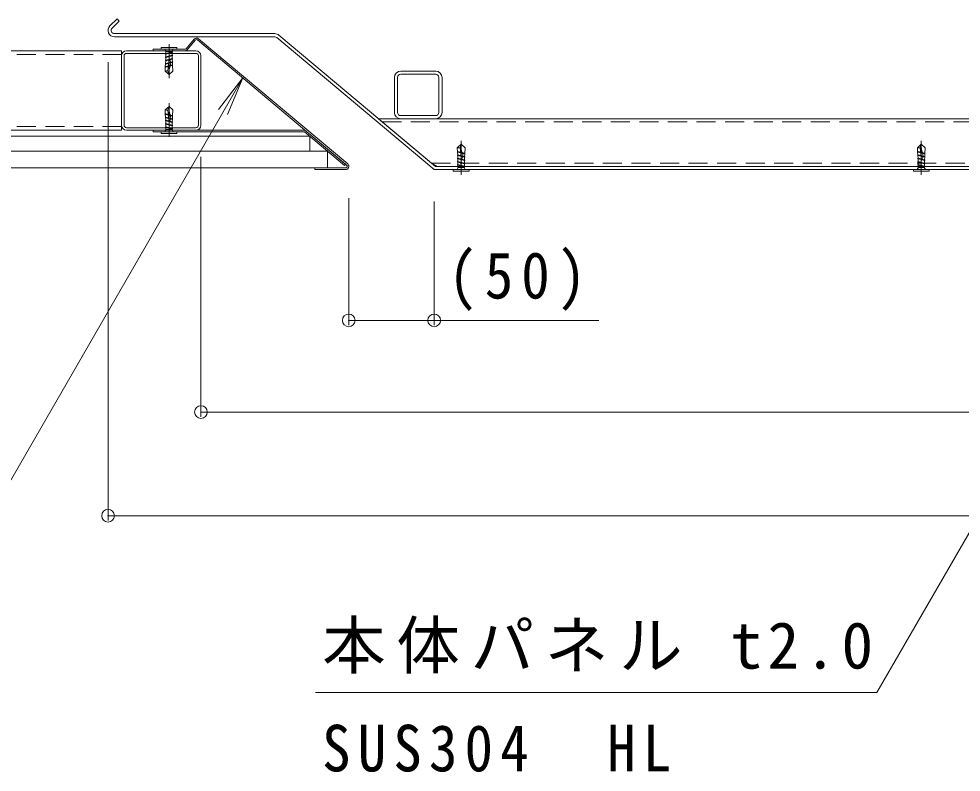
# Model space of a CAD drawing. Units: millimetres on the paper, enlarged 40 times, with parts at other scales. Extents: x -9407 to 10868, y -7770 to 7471.
# Drawn here: x -3139 to -763, y 476 to 2374 of the extents above; entities that cross this region are included whole.
import ezdxf

# ---------------------------------------------------------------- set-up
doc = ezdxf.new("R2010")
doc.units = ezdxf.units.MM
doc.header["$LTSCALE"] = 40
doc.header["$PDMODE"] = 32
doc.header["$PDSIZE"] = 32
doc.linetypes.add('CHAIN1', pattern=[8, 5, -1, 1, -1])
doc.linetypes.add('DASHED1', pattern=[1.8, 1.2, -0.6])
for name, color, linetype, lineweight in [('1-0_通り芯', 2, 'Continuous', 9), ('1-2_本体（蓋）', 3, 'Continuous', 9), ('1-3_受枠', 7, 'Continuous', 9), ('1-4_寸法', 7, 'Continuous', 9), ('1-5_文字', 7, 'Continuous', 9), ('1-7', 4, 'Continuous', 9), ('1-8', 6, 'Continuous', 5), ('1-A', 6, 'Continuous', 5)]:
    doc.layers.add(name, color=color, linetype=linetype, lineweight=lineweight)
doc.styles.add('ＭＳ ゴシック', font='')
doc.styles.get('ＭＳ ゴシック').set_extended_font_data('MS Gothic')

msp = doc.modelspace()

# ---------------------------------------------------------------- linework, layer by layer
at = {"layer": '1-0_通り芯', "color": 7}
for p, q in [((-2799.93, 2089.11), (-2799.93, 2093.11)), ((-2799.93, 2093.11), (-2417.34, 2093.11)), ((-2315.3, 2007.49), (-2417.34, 2093.11)), ((-2799.93, 2089.11), (-2418.8, 2089.11)), ((-2317.87, 2004.42), (-2418.8, 2089.11)), ((-2315.3, 2007.49), (-2317.87, 2004.42))]:
    msp.add_line(p, q, dxfattribs=at)
for radius in [8, 4]:
    msp.add_arc((-2420.25, 2085.11), radius, 50, 90, dxfattribs=at)
at = {"layer": '1-2_本体（蓋）'}
for p, q in [((-2891.06, 2373.67), (-2909, 2355.73)), ((-2897.69, 2336.41), (-2493.23, 2336.41)), ((-2897.69, 2328.41), (-2493.23, 2328.41)), ((-2482.94, 2332.67), (-2088.75, 2001.91)), ((-2488.09, 2326.54), (-2091.67, 1993.91)), ((-2088.75, 2001.91), (2681.42, 2001.91)), ((-2091.67, 1993.91), (2684.33, 1993.91))]:
    msp.add_line(p, q, dxfattribs=at)
msp.add_lwpolyline([(-2891.06, 2373.67), (-2885.4, 2368.01), (-2903.35, 2350.07)], dxfattribs=at)
for centre, radius, start, end in [((-2897.69, 2344.41), 16, 135, 270), ((-2897.69, 2344.41), 8, 135, 270), ((-2493.23, 2320.41), 16, 50, 90), ((-2493.23, 2320.41), 8, 50, 90), ((-2085.84, 2009.91), 16, 230, 270), ((-2085.84, 2009.91), 8, 230, 270)]:
    msp.add_arc(centre, radius, start, end, dxfattribs=at)
at = {"layer": '1-3_受枠'}
for p, q in [((-2087.77, 2241.91), (-2175.77, 2241.91)), ((-2087.77, 2233.91), (-2175.77, 2233.91)), ((-2191.77, 2225.91), (-2191.77, 2137.91)), ((-2183.77, 2225.91), (-2183.77, 2137.91)), ((-2079.77, 2137.91), (-2079.77, 2225.91)), ((-2071.77, 2137.91), (-2071.77, 2225.91)), ((-2231.77, 2121.91), (2824.43, 2121.91)), ((-2231.77, 2121.91), (-2098.29, 2009.91)), ((-2175.77, 2129.91), (-2087.77, 2129.91)), ((-2175.77, 2121.91), (-2087.77, 2121.91)), ((-2084.43, 2001.91), (-2098.29, 2009.91)), ((-2084.43, 2001.91), (2677.1, 2001.91))]:
    msp.add_line(p, q, dxfattribs=at)
at = {"layer": '1-3_受枠', "linetype": 'DASHED1'}
for p, q in [((-2222.23, 2113.91), (2814.9, 2113.91)), ((-2098.29, 2009.91), (2690.96, 2009.91))]:
    msp.add_line(p, q, dxfattribs=at)
at = {"layer": '1-3_受枠'}
for centre, radius, start, end in [((-2175.77, 2225.91), 16, 90, 180), ((-2175.77, 2225.91), 8, 90, 180), ((-2087.77, 2225.91), 16, 0, 90), ((-2087.77, 2225.91), 8, 0, 90), ((-2175.77, 2137.91), 16, 180, 270), ((-2175.77, 2137.91), 8, 180, 270), ((-2087.77, 2137.91), 16, 270, 0), ((-2087.77, 2137.91), 8, 270, 0)]:
    msp.add_arc(centre, radius, start, end, dxfattribs=at)
at = {"layer": '1-4_寸法'}
for p, q in [((-2913.69, 2264.41), (-2913.69, 1109.93)), ((-2679.67, 2025.63), (-2679.67, 1371.07)), ((-2306.87, 1601.79), (-2306.87, 1921.91)), ((-2091.67, 1601.79), (-2091.67, 1913.91)), ((-2091.67, 1613.79), (-2306.87, 1613.79)), ((-2091.67, 1613.79), (-1676.48, 1613.79)), ((-2679.67, 1383.07), (3272.33, 1383.07)), ((-2913.69, 1121.93), (3506.36, 1121.93))]:
    msp.add_line(p, q, dxfattribs=at)
for p in [(-2306.87, 1613.79), (-2091.67, 1613.79), (-2679.67, 1383.07), (-2913.69, 1121.93)]:
    msp.add_point(p, dxfattribs=at)
at = {"layer": '1-5_文字'}
for p, q in [((-2574.31, 2224.82), (-3468.31, 676.37)), ((-2574.31, 2224.82), (-2635.19, 2145.49)), ((-2574.31, 2224.82), (-2612.58, 2132.44)), ((-214.88, 1993.91), (-975.55, 676.37)), ((-2390.74, 676.37), (-975.55, 676.37))]:
    msp.add_line(p, q, dxfattribs=at)
at = {"layer": '1-7'}
for p, q in [((-2879.67, 2293.11), (-6961.95, 2293.11)), ((-2879.67, 2292.84), (-2879.67, 2093.1)), ((-2879.67, 2093.1), (-2879.67, 2292.84)), ((-2879.67, 2105.63), (-2879.67, 2280.59)), ((-2879.67, 2105.9), (-2879.67, 2280.59)), ((-2873.27, 2105.63), (-2873.27, 2280.59)), ((-2867.15, 2293.11), (-2692.19, 2293.11)), ((-2867.15, 2286.71), (-2692.19, 2286.71)), ((-2686.07, 2280.59), (-2686.07, 2105.9)), ((-2686.07, 2280.59), (-2686.07, 2105.9)), ((-2679.67, 2280.59), (-2679.67, 2105.9)), ((-2679.67, 2280.59), (-2679.67, 2105.9)), ((-2879.67, 2105.63), (-2879.67, 2280.32)), ((-2686.07, 2280.32), (-2686.07, 2105.63)), ((-2679.67, 2280.32), (-2679.67, 2105.63)), ((-2879.67, 2093.1), (-6961.95, 2093.1)), ((-2692.19, 2099.51), (-2867.15, 2099.51)), ((-2692.19, 2093.11), (-2867.15, 2093.11))]:
    msp.add_line(p, q, dxfattribs=at)
at = {"layer": '1-7', "linetype": 'DASHED1'}
for p, q in [((-2879.67, 2283.91), (-6961.95, 2283.91)), ((-2879.67, 2102.3), (-6961.95, 2102.3))]:
    msp.add_line(p, q, dxfattribs=at)
at = {"layer": '1-7'}
for centre, radius, start, end in [((-2867.15, 2280.59), 12.52, 90, 180), ((-2867.15, 2280.59), 6.12, 90, 180), ((-2692.19, 2280.32), 12.52, 0, 90), ((-2692.19, 2280.59), 6.12, 0, 90), ((-2692.19, 2280.59), 6.12, 0, 90), ((-2867.15, 2105.63), 12.52, 180, 270), ((-2867.15, 2105.63), 6.12, 180, 270), ((-2692.19, 2105.63), 12.52, 270, 0), ((-2692.19, 2105.63), 6.12, 270, 0)]:
    msp.add_arc(centre, radius, start, end, dxfattribs=at)
at = {"layer": '1-8'}
for p, q in [((-6961.95, 2077.92), (-2405.46, 2077.92)), ((-2405.46, 2077.92), (-2405.46, 2039.92)), ((-6961.95, 2039.92), (-2360.17, 2039.92)), ((-2360.17, 2039.92), (-2360.17, 1997.92)), ((-8999.45, 1997.92), (-2360.17, 1997.92))]:
    msp.add_line(p, q, dxfattribs=at)
at = {"layer": '1-A', "linetype": 'CHAIN1'}
for p, q in [((-2760.13, 2310.14), (-2760.13, 2224.61)), ((-2760.13, 2076.08), (-2760.13, 2161.61)), ((-2023.67, 1980.88), (-2023.67, 2066.41)), ((-863.67, 1980.88), (-863.67, 2066.41))]:
    msp.add_line(p, q, dxfattribs=at)
at = {"layer": '1-A', "color": 1}
for p, q in [((-2717.13, 2298.54), (-2696.99, 2322.54)), ((-2714.07, 2295.97), (-2693.93, 2319.97)), ((-2688.29, 2320.46), (-2312.3, 2004.97)), ((-2685.72, 2323.53), (-2309.73, 2008.03)), ((-2799.93, 2297.11), (-2720.2, 2297.11)), ((-2799.93, 2293.11), (-2799.93, 2297.11)), ((-2799.93, 2293.11), (-2720.2, 2293.11)), ((-2392.89, 1993.91), (-2392.89, 1997.91)), ((-2314.87, 1997.91), (-2392.89, 1997.91)), ((-2314.87, 1993.91), (-2392.89, 1993.91))]:
    msp.add_line(p, q, dxfattribs=at)
at = {"layer": '1-A'}
for p, q in [((-2780.13, 2301.11), (-2780.13, 2297.11)), ((-2780.13, 2301.11), (-2740.13, 2301.11)), ((-2740.13, 2297.11), (-2780.13, 2297.11)), ((-2767.33, 2291.71), (-2770.48, 2297.11)), ((-2770.02, 2285.51), (-2768.37, 2286.36)), ((-2768.37, 2284.66), (-2770.02, 2285.51)), ((-2768.37, 2286.36), (-2751.88, 2290.48)), ((-2768.37, 2284.66), (-2751.88, 2288.78)), ((-2768.37, 2278.11), (-2751.88, 2282.23)), ((-2768.37, 2276.41), (-2751.88, 2280.53)), ((-2768.35, 2291.71), (-2768.34, 2286.36)), ((-2768.35, 2291.71), (-2751.85, 2291.71)), ((-2768.33, 2284.66), (-2768.32, 2278.11)), ((-2752.93, 2291.71), (-2749.77, 2297.11)), ((-2751.88, 2290.48), (-2750.23, 2289.63)), ((-2750.23, 2289.63), (-2751.88, 2288.78)), ((-2751.88, 2282.23), (-2750.23, 2281.38)), ((-2750.23, 2281.38), (-2751.88, 2280.53)), ((-2751.85, 2291.71), (-2751.85, 2290.48)), ((-2751.85, 2288.8), (-2751.83, 2282.21)), ((-2751.83, 2280.56), (-2751.81, 2273.95)), ((-2740.13, 2297.11), (-2740.13, 2301.11)), ((-2770.02, 2277.26), (-2768.37, 2278.11)), ((-2768.37, 2276.41), (-2770.02, 2277.26)), ((-2770.02, 2269.01), (-2768.37, 2269.86)), ((-2768.37, 2268.16), (-2770.02, 2269.01)), ((-2770.02, 2260.77), (-2768.37, 2261.61)), ((-2768.37, 2259.91), (-2770.02, 2260.77)), ((-2769.4, 2252.84), (-2768.91, 2260.19)), ((-2768.37, 2268.16), (-2768.83, 2261.38)), ((-2768.37, 2269.86), (-2751.88, 2273.99)), ((-2768.37, 2268.16), (-2751.88, 2272.29)), ((-2768.37, 2261.61), (-2751.88, 2265.74)), ((-2768.37, 2259.91), (-2751.88, 2264.04)), ((-2768.37, 2253.37), (-2751.88, 2257.49)), ((-2768.31, 2276.41), (-2768.3, 2269.88)), ((-2759.42, 2272.69), (-2762.96, 2242.61)), ((-2751.88, 2273.99), (-2750.23, 2273.14)), ((-2750.23, 2273.14), (-2751.88, 2272.29)), ((-2751.88, 2272.29), (-2751.52, 2265.55)), ((-2751.88, 2265.74), (-2750.23, 2264.89)), ((-2750.23, 2264.89), (-2751.88, 2264.04)), ((-2751.88, 2257.49), (-2750.23, 2256.64)), ((-2751.06, 2257.07), (-2751.45, 2264.26)), ((-2770.13, 2242.01), (-2769.44, 2252.22)), ((-2770.13, 2242.01), (-2760.13, 2233.11)), ((-2770.02, 2252.52), (-2768.37, 2253.37)), ((-2768.37, 2251.67), (-2770.02, 2252.52)), ((-2768.37, 2251.67), (-2751.88, 2255.79)), ((-2762.96, 2242.61), (-2760.13, 2233.11)), ((-2760.13, 2233.11), (-2750.24, 2242.01)), ((-2750.23, 2256.64), (-2751.88, 2255.79)), ((-2750.24, 2242.01), (-2751.01, 2256.24)), ((-2770.13, 2144.21), (-2760.13, 2153.11)), ((-2770.13, 2144.21), (-2769.44, 2134)), ((-2762.96, 2143.61), (-2760.13, 2153.11)), ((-2759.42, 2113.53), (-2762.96, 2143.61)), ((-2760.13, 2153.11), (-2750.24, 2144.21)), ((-2750.24, 2144.21), (-2751.01, 2129.98)), ((-2768.37, 2134.55), (-2770.02, 2133.7)), ((-2770.02, 2133.7), (-2768.37, 2132.85)), ((-2768.37, 2126.3), (-2770.02, 2125.45)), ((-2770.02, 2125.45), (-2768.37, 2124.6)), ((-2768.37, 2118.05), (-2770.02, 2117.2)), ((-2770.02, 2117.2), (-2768.37, 2116.35)), ((-2769.4, 2133.38), (-2768.91, 2126.03)), ((-2768.37, 2118.05), (-2768.83, 2124.84)), ((-2768.37, 2134.55), (-2751.88, 2130.43)), ((-2768.37, 2132.85), (-2751.88, 2128.73)), ((-2768.37, 2126.3), (-2751.88, 2122.18)), ((-2768.37, 2124.6), (-2751.88, 2120.48)), ((-2768.37, 2118.05), (-2751.88, 2113.93)), ((-2768.37, 2116.35), (-2751.88, 2112.23)), ((-2768.31, 2109.81), (-2768.3, 2116.34)), ((-2750.23, 2129.58), (-2751.88, 2130.43)), ((-2751.88, 2128.73), (-2750.23, 2129.58)), ((-2750.23, 2121.33), (-2751.88, 2122.18)), ((-2751.88, 2120.48), (-2750.23, 2121.33)), ((-2751.88, 2113.93), (-2751.52, 2120.67)), ((-2751.06, 2129.15), (-2751.45, 2121.95)), ((-2767.33, 2094.51), (-2770.48, 2089.11)), ((-2768.37, 2109.81), (-2770.02, 2108.96)), ((-2770.02, 2108.96), (-2768.37, 2108.11)), ((-2768.37, 2101.56), (-2770.02, 2100.71)), ((-2770.02, 2100.71), (-2768.37, 2099.86)), ((-2768.37, 2109.81), (-2751.88, 2105.68)), ((-2768.37, 2108.11), (-2751.88, 2103.98)), ((-2768.37, 2101.56), (-2751.88, 2097.44)), ((-2768.37, 2099.86), (-2751.88, 2095.74)), ((-2768.35, 2094.51), (-2768.34, 2099.86)), ((-2768.35, 2094.51), (-2751.85, 2094.51)), ((-2768.33, 2101.56), (-2768.32, 2108.11)), ((-2752.93, 2094.51), (-2749.77, 2089.11)), ((-2750.23, 2113.08), (-2751.88, 2113.93)), ((-2751.88, 2112.23), (-2750.23, 2113.08)), ((-2750.23, 2104.83), (-2751.88, 2105.68)), ((-2751.88, 2103.98), (-2750.23, 2104.83)), ((-2750.23, 2096.59), (-2751.88, 2097.44)), ((-2751.88, 2095.74), (-2750.23, 2096.59)), ((-2751.85, 2097.42), (-2751.83, 2104.01)), ((-2751.85, 2094.51), (-2751.85, 2095.74)), ((-2751.83, 2105.66), (-2751.81, 2112.27)), ((-2780.13, 2085.11), (-2780.13, 2089.11)), ((-2740.13, 2089.11), (-2780.13, 2089.11)), ((-2780.13, 2085.11), (-2740.13, 2085.11)), ((-2740.13, 2089.11), (-2740.13, 2085.11)), ((-2033.67, 2049.01), (-2023.67, 2057.91)), ((-2033.67, 2049.01), (-2032.98, 2038.8)), ((-2026.5, 2048.41), (-2023.67, 2057.91)), ((-2022.96, 2018.32), (-2026.5, 2048.41)), ((-2023.67, 2057.91), (-2013.78, 2049.01)), ((-2013.78, 2049.01), (-2014.55, 2034.78)), ((-873.67, 2049.01), (-863.67, 2057.91)), ((-873.67, 2049.01), (-872.98, 2038.8)), ((-866.5, 2048.41), (-863.67, 2057.91)), ((-862.96, 2018.32), (-866.5, 2048.41)), ((-863.67, 2057.91), (-853.78, 2049.01)), ((-853.78, 2049.01), (-854.55, 2034.78)), ((-2031.91, 2039.35), (-2033.56, 2038.5)), ((-2033.56, 2038.5), (-2031.91, 2037.65)), ((-2031.91, 2031.1), (-2033.56, 2030.25)), ((-2033.56, 2030.25), (-2031.91, 2029.4)), ((-2031.91, 2022.85), (-2033.56, 2022)), ((-2033.56, 2022), (-2031.91, 2021.15)), ((-2032.94, 2038.18), (-2032.45, 2030.82)), ((-2031.91, 2022.85), (-2032.37, 2029.63)), ((-2031.91, 2039.35), (-2015.42, 2035.22)), ((-2031.91, 2037.65), (-2015.42, 2033.52)), ((-2031.91, 2031.1), (-2015.42, 2026.98)), ((-2031.91, 2029.4), (-2015.42, 2025.28)), ((-2031.91, 2022.85), (-2015.42, 2018.73)), ((-2031.91, 2021.15), (-2015.42, 2017.03)), ((-2031.85, 2014.6), (-2031.84, 2021.13)), ((-2013.77, 2034.37), (-2015.42, 2035.22)), ((-2015.42, 2033.52), (-2013.77, 2034.37)), ((-2013.77, 2026.13), (-2015.42, 2026.98)), ((-2015.42, 2025.28), (-2013.77, 2026.13)), ((-2015.42, 2018.73), (-2015.05, 2025.46)), ((-2014.59, 2033.95), (-2014.98, 2026.75)), ((-871.91, 2039.35), (-873.56, 2038.5)), ((-873.56, 2038.5), (-871.91, 2037.65)), ((-871.91, 2031.1), (-873.56, 2030.25)), ((-873.56, 2030.25), (-871.91, 2029.4)), ((-871.91, 2022.85), (-873.56, 2022)), ((-873.56, 2022), (-871.91, 2021.15)), ((-872.94, 2038.18), (-872.45, 2030.82)), ((-871.91, 2022.85), (-872.37, 2029.63)), ((-871.91, 2039.35), (-855.42, 2035.22)), ((-871.91, 2037.65), (-855.42, 2033.52)), ((-871.91, 2031.1), (-855.42, 2026.98)), ((-871.91, 2029.4), (-855.42, 2025.28)), ((-871.91, 2022.85), (-855.42, 2018.73)), ((-871.91, 2021.15), (-855.42, 2017.03)), ((-871.85, 2014.6), (-871.84, 2021.13)), ((-853.77, 2034.37), (-855.42, 2035.22)), ((-855.42, 2033.52), (-853.77, 2034.37)), ((-853.77, 2026.13), (-855.42, 2026.98)), ((-855.42, 2025.28), (-853.77, 2026.13)), ((-855.42, 2018.73), (-855.05, 2025.46)), ((-854.59, 2033.95), (-854.98, 2026.75)), ((-2030.87, 1999.31), (-2034.02, 1993.91)), ((-2031.91, 2014.6), (-2033.56, 2013.75)), ((-2033.56, 2013.75), (-2031.91, 2012.9)), ((-2031.91, 2006.36), (-2033.56, 2005.51)), ((-2033.56, 2005.51), (-2031.91, 2004.66)), ((-2031.91, 2014.6), (-2015.42, 2010.48)), ((-2031.91, 2012.9), (-2015.42, 2008.78)), ((-2031.91, 2006.36), (-2015.42, 2002.23)), ((-2031.91, 2004.66), (-2015.42, 2000.53)), ((-2031.89, 1999.31), (-2031.87, 2004.66)), ((-2031.89, 1999.31), (-2015.39, 1999.31)), ((-2031.87, 2006.36), (-2031.86, 2012.9)), ((-2016.47, 1999.31), (-2013.31, 1993.91)), ((-2013.77, 2017.88), (-2015.42, 2018.73)), ((-2015.42, 2017.03), (-2013.77, 2017.88)), ((-2013.77, 2009.63), (-2015.42, 2010.48)), ((-2015.42, 2008.78), (-2013.77, 2009.63)), ((-2013.77, 2001.38), (-2015.42, 2002.23)), ((-2015.42, 2000.53), (-2013.77, 2001.38)), ((-2015.39, 2002.22), (-2015.37, 2008.81)), ((-2015.39, 1999.31), (-2015.39, 2000.53)), ((-2015.37, 2010.45), (-2015.35, 2017.06)), ((-870.87, 1999.31), (-874.02, 1993.91)), ((-871.91, 2014.6), (-873.56, 2013.75)), ((-873.56, 2013.75), (-871.91, 2012.9)), ((-871.91, 2006.36), (-873.56, 2005.51)), ((-873.56, 2005.51), (-871.91, 2004.66)), ((-871.91, 2014.6), (-855.42, 2010.48)), ((-871.91, 2012.9), (-855.42, 2008.78)), ((-871.91, 2006.36), (-855.42, 2002.23)), ((-871.91, 2004.66), (-855.42, 2000.53)), ((-871.89, 1999.31), (-871.87, 2004.66)), ((-871.89, 1999.31), (-855.39, 1999.31)), ((-871.87, 2006.36), (-871.86, 2012.9)), ((-856.47, 1999.31), (-853.31, 1993.91)), ((-853.77, 2017.88), (-855.42, 2018.73)), ((-855.42, 2017.03), (-853.77, 2017.88)), ((-853.77, 2009.63), (-855.42, 2010.48)), ((-855.42, 2008.78), (-853.77, 2009.63)), ((-853.77, 2001.38), (-855.42, 2002.23)), ((-855.42, 2000.53), (-853.77, 2001.38)), ((-855.39, 2002.22), (-855.37, 2008.81)), ((-855.39, 1999.31), (-855.39, 2000.53)), ((-855.37, 2010.45), (-855.35, 2017.06)), ((-2043.67, 1989.91), (-2043.67, 1993.91)), ((-2003.67, 1993.91), (-2043.67, 1993.91)), ((-2043.67, 1989.91), (-2003.67, 1989.91)), ((-2003.67, 1993.91), (-2003.67, 1989.91)), ((-883.67, 1989.91), (-883.67, 1993.91)), ((-843.67, 1993.91), (-883.67, 1993.91)), ((-883.67, 1989.91), (-843.67, 1989.91)), ((-843.67, 1993.91), (-843.67, 1989.91))]:
    msp.add_line(p, q, dxfattribs=at)
for points in [[(-2758.91, 2249.51), (-2757.21, 2254.23), (-2755.96, 2258.9), (-2755.81, 2263.49), (-2756.32, 2265.81), (-2757.16, 2268.11), (-2758.23, 2270.4), (-2759.42, 2272.69)], [(-2760.13, 2233.11), (-2760.18, 2237.22), (-2760.09, 2241.33), (-2759.72, 2245.43), (-2758.91, 2249.51)], [(-2760.13, 2153.11), (-2760.18, 2149), (-2760.09, 2144.89), (-2759.72, 2140.79), (-2758.91, 2136.71)], [(-2758.91, 2136.71), (-2757.21, 2131.98), (-2755.96, 2127.32), (-2755.81, 2122.72), (-2756.32, 2120.41), (-2757.16, 2118.1), (-2758.23, 2115.81), (-2759.42, 2113.53)], [(-2023.67, 2057.91), (-2023.72, 2053.79), (-2023.63, 2049.68), (-2023.26, 2045.59), (-2022.45, 2041.51)], [(-863.67, 2057.91), (-863.72, 2053.79), (-863.63, 2049.68), (-863.26, 2045.59), (-862.45, 2041.51)], [(-2022.45, 2041.51), (-2020.75, 2036.78), (-2019.5, 2032.12), (-2019.34, 2027.52), (-2019.86, 2025.2), (-2020.7, 2022.9), (-2021.77, 2020.61), (-2022.96, 2018.32)], [(-862.45, 2041.51), (-860.75, 2036.78), (-859.5, 2032.12), (-859.34, 2027.52), (-859.86, 2025.2), (-860.7, 2022.9), (-861.77, 2020.61), (-862.96, 2018.32)]]:
    msp.add_lwpolyline(points, dxfattribs=at)
at = {"layer": '1-A', "color": 1}
for centre, radius, start, end in [((-2690.86, 2317.4), 8, 50, 140), ((-2690.86, 2317.4), 4, 50, 140), ((-2720.2, 2301.11), 4, 270, 320), ((-2720.2, 2301.11), 8, 270, 320), ((-2314.87, 2001.91), 8, 270, 50), ((-2314.87, 2001.91), 4, 270, 50)]:
    msp.add_arc(centre, radius, start, end, dxfattribs=at)
at = {"layer": '1-A'}
for centre, start, end in [((-2764.54, 2218.34), 86.28743, 103.28616), ((-2764.54, 2167.88), 256.71384, 273.71257), ((-2028.08, 2072.68), 256.71384, 273.71257), ((-868.08, 2072.68), 256.71384, 273.71257)]:
    msp.add_arc(centre, 24.32, start, end, dxfattribs=at)

# ---------------------------------------------------------------- texts
at = {"layer": '1-4_寸法', "color": 2, "insert": (-2056.05, 1637.79), "char_height": 117.3, "attachment_point": 7, "style": 'ＭＳ ゴシック'}
msp.add_mtext('\\T1.28;\\W0.9;(50)', dxfattribs=at)
at = {"layer": '1-5_文字', "color": 2, "char_height": 117.3, "attachment_point": 7, "style": 'ＭＳ ゴシック'}
for s, insert in [('\\T1.17;本体パネル\\~t2.0', (-2374.23, 723.92)), ('\\T1.25;\\W0.9;SUS304\u3000HL', (-2374.23, 475.76))]:
    msp.add_mtext(s, dxfattribs=dict(at, insert=insert))

doc.saveas('drawing.dxf')
